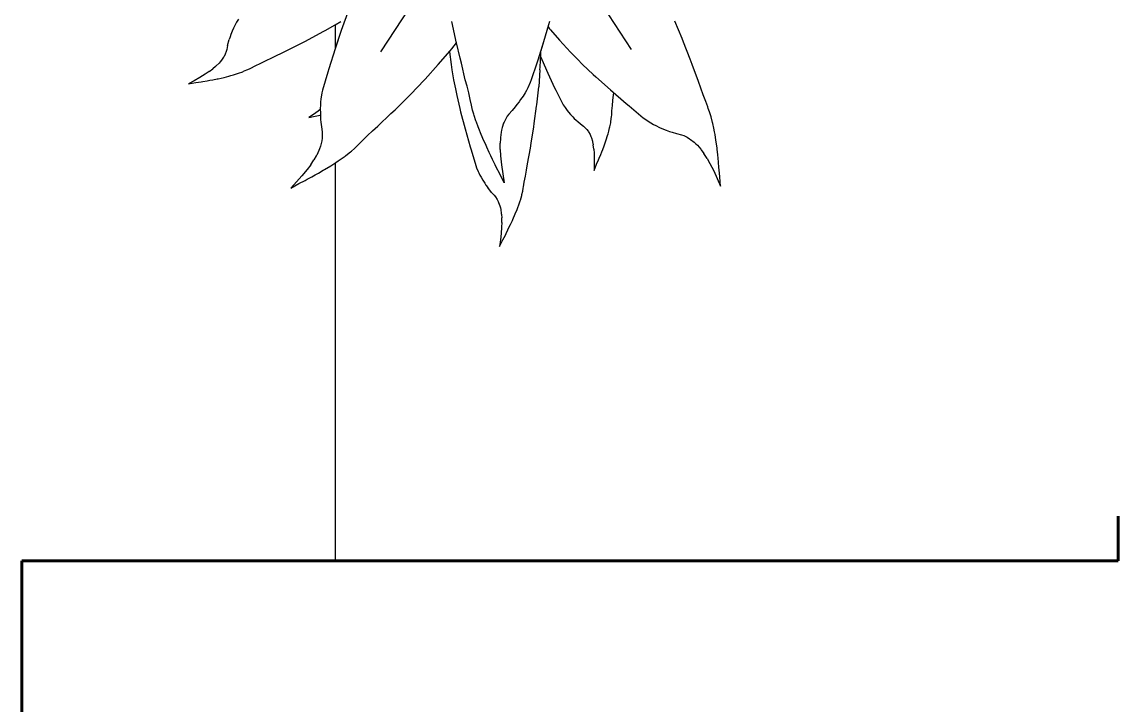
# Model space of a CAD drawing. Header units: metres. Extents: x 244.4 to 340.3, y -4.1 to 64.3.
# Drawn here: x 250.328 to 251.448, y 43.665 to 44.363 of the extents above; entities that cross this region are included whole.
import ezdxf

# ---------------------------------------------------------------- set-up
doc = ezdxf.new("R2010")
doc.units = ezdxf.units.M
doc.layers.add('A-WALL', color=6, linetype='Continuous', lineweight=60)
doc.layers.add('Edges', color=7, linetype='Continuous')

msp = doc.modelspace()

# ---------------------------------------------------------------- linework, layer by layer
at = {"layer": 'A-WALL'}
for p, q in [((251.4477, 43.8123), (251.4477, 43.858)), ((250.3277, 43.5123), (250.3277, 43.8123)), ((250.6477, 43.8123), (250.3277, 43.8123)), ((251.4477, 43.8123), (250.6477, 43.8123))]:
    msp.add_line(p, q, dxfattribs=at)
at = {"layer": 'Edges'}
for p, q in [((250.8801, 44.4423), (250.9502, 44.3352)), ((250.7591, 44.432), (250.694, 44.3329)), ((250.549, 44.3663), (250.547, 44.363)), ((250.6477, 44.3606), (250.6534, 44.3639)), ((250.6602, 44.3723), (250.6552, 44.3583)), ((250.7706, 44.3466), (250.7671, 44.3639)), ((250.8667, 44.3639), (250.8658, 44.3604)), ((251.0023, 44.3464), (250.9947, 44.3643)), ((250.5425, 44.3539), (250.5412, 44.3505)), ((250.5439, 44.3571), (250.5425, 44.3539)), ((250.5449, 44.3592), (250.5439, 44.3571)), ((250.5462, 44.3617), (250.5449, 44.3592)), ((250.547, 44.363), (250.5462, 44.3617)), ((250.6204, 44.3454), (250.636, 44.3539)), ((250.636, 44.3539), (250.6374, 44.3547)), ((250.6374, 44.3547), (250.6477, 44.3606)), ((250.6538, 44.3547), (250.6476, 44.3358)), ((250.6477, 44.3606), (250.6477, 44.3361)), ((250.6538, 44.3547), (250.6477, 44.3361)), ((250.6552, 44.3583), (250.6538, 44.3547)), ((250.8658, 44.3604), (250.8607, 44.3431)), ((250.8652, 44.3584), (250.8668, 44.3564)), ((250.8668, 44.3564), (250.8677, 44.3554)), ((250.8677, 44.3554), (250.8769, 44.3446)), ((250.5378, 44.3393), (250.5395, 44.3453)), ((250.5404, 44.3483), (250.5395, 44.3453)), ((250.5412, 44.3505), (250.5404, 44.3483)), ((250.6023, 44.3361), (250.6173, 44.3438)), ((250.6173, 44.3438), (250.6204, 44.3454)), ((250.7669, 44.336), (250.7717, 44.3421)), ((250.7715, 44.3432), (250.7706, 44.3466)), ((250.7717, 44.3421), (250.7715, 44.3432)), ((250.7753, 44.3262), (250.7717, 44.3421)), ((250.8607, 44.3431), (250.8548, 44.3243)), ((250.8607, 44.3431), (250.8578, 44.334)), ((250.8769, 44.3446), (250.8807, 44.3406)), ((251.0037, 44.3427), (251.0023, 44.3464)), ((251.0106, 44.3252), (251.0037, 44.3427)), ((250.5352, 44.3303), (250.5342, 44.3282)), ((250.5364, 44.3332), (250.5352, 44.3303)), ((250.537, 44.3352), (250.5364, 44.3332)), ((250.5378, 44.3393), (250.537, 44.3352)), ((250.583, 44.3266), (250.5976, 44.3338)), ((250.5976, 44.3338), (250.6023, 44.3361)), ((250.6476, 44.3358), (250.6412, 44.3154)), ((250.7531, 44.3197), (250.7651, 44.3337)), ((250.7644, 44.3329), (250.7651, 44.3337)), ((250.7644, 44.3329), (250.7661, 44.3197)), ((250.7651, 44.3337), (250.7669, 44.336)), ((250.8572, 44.3171), (250.8578, 44.3308)), ((250.8578, 44.3308), (250.8578, 44.334)), ((250.8807, 44.3406), (250.8882, 44.3324)), ((250.8882, 44.3324), (250.8953, 44.3254)), ((250.5262, 44.3184), (250.5256, 44.3179)), ((250.5291, 44.3214), (250.5262, 44.3184)), ((250.5302, 44.3226), (250.5291, 44.3214)), ((250.5316, 44.3243), (250.5302, 44.3226)), ((250.5336, 44.3273), (250.5316, 44.3243)), ((250.5342, 44.3282), (250.5336, 44.3273)), ((250.5616, 44.3162), (250.566, 44.3184)), ((250.566, 44.3184), (250.5717, 44.3212)), ((250.5717, 44.3212), (250.5772, 44.3239)), ((250.5772, 44.3239), (250.583, 44.3266)), ((250.7397, 44.305), (250.7531, 44.3197)), ((250.7661, 44.3197), (250.7671, 44.3145)), ((250.7767, 44.3211), (250.7753, 44.3262)), ((250.7807, 44.3042), (250.7767, 44.3211)), ((250.8537, 44.3211), (250.8481, 44.3041)), ((250.8548, 44.3243), (250.8537, 44.3211)), ((250.8577, 44.328), (250.8577, 44.3279)), ((250.8577, 44.3279), (250.8588, 44.3251)), ((250.8588, 44.3251), (250.865, 44.311)), ((250.8953, 44.3254), (250.9006, 44.32)), ((250.9006, 44.32), (250.9114, 44.3098)), ((251.0125, 44.3198), (251.0106, 44.3252)), ((251.019, 44.3024), (251.0125, 44.3198)), ((250.515, 44.3099), (250.5094, 44.3065)), ((250.519, 44.3126), (250.515, 44.3099)), ((250.519, 44.3126), (250.5228, 44.3155)), ((250.5256, 44.3179), (250.5228, 44.3155)), ((250.5342, 44.3067), (250.539, 44.3079)), ((250.539, 44.3079), (250.5411, 44.3085)), ((250.5411, 44.3085), (250.544, 44.3093)), ((250.544, 44.3093), (250.5478, 44.3106)), ((250.5478, 44.3106), (250.5488, 44.3109)), ((250.5488, 44.3109), (250.5533, 44.3125)), ((250.5533, 44.3125), (250.5542, 44.3129)), ((250.5542, 44.3129), (250.5576, 44.3143)), ((250.5576, 44.3143), (250.5603, 44.3156)), ((250.5603, 44.3156), (250.5616, 44.3162)), ((250.6403, 44.3119), (250.6349, 44.2937)), ((250.6412, 44.3154), (250.6403, 44.3119)), ((250.7671, 44.3145), (250.7688, 44.3043)), ((250.857, 44.3143), (250.8557, 44.297)), ((250.857, 44.3143), (250.8572, 44.3171)), ((250.865, 44.311), (250.872, 44.2961)), ((250.9114, 44.3098), (250.9142, 44.3071)), ((250.5037, 44.3033), (250.498, 44.3002)), ((250.498, 44.3002), (250.5052, 44.3014)), ((250.5094, 44.3065), (250.5037, 44.3033)), ((250.5052, 44.3014), (250.5107, 44.3022)), ((250.5107, 44.3022), (250.5125, 44.3025)), ((250.5125, 44.3025), (250.5168, 44.3031)), ((250.5168, 44.3031), (250.5198, 44.3038)), ((250.5198, 44.3038), (250.5226, 44.3042)), ((250.5226, 44.3042), (250.5271, 44.3051)), ((250.5271, 44.3051), (250.5283, 44.3053)), ((250.5283, 44.3053), (250.5342, 44.3067)), ((250.725, 44.2896), (250.7385, 44.3037)), ((250.7385, 44.3037), (250.7397, 44.305)), ((250.7688, 44.3043), (250.7707, 44.2951)), ((250.7825, 44.2976), (250.7807, 44.3042)), ((250.7842, 44.291), (250.7825, 44.2976)), ((250.8446, 44.2961), (250.8431, 44.2933)), ((250.8471, 44.3014), (250.8446, 44.2961)), ((250.8481, 44.3041), (250.8471, 44.3014)), ((250.8538, 44.2787), (250.8557, 44.297)), ((250.872, 44.2961), (250.8733, 44.2936)), ((250.9142, 44.3071), (250.929, 44.2938)), ((251.0213, 44.2956), (251.019, 44.3024)), ((250.6335, 44.2864), (250.6332, 44.2847)), ((250.6342, 44.2908), (250.6335, 44.2864)), ((250.6349, 44.2937), (250.6342, 44.2908)), ((250.7089, 44.2736), (250.7222, 44.2869)), ((250.7222, 44.2869), (250.725, 44.2896)), ((250.7707, 44.2951), (250.772, 44.2882)), ((250.772, 44.2882), (250.7752, 44.2749)), ((250.7858, 44.2841), (250.7842, 44.291)), ((250.8397, 44.2876), (250.8372, 44.2841)), ((250.8417, 44.291), (250.8397, 44.2876)), ((250.8431, 44.2933), (250.8417, 44.291)), ((250.8733, 44.2936), (250.8796, 44.2807)), ((250.929, 44.2938), (250.9452, 44.2799)), ((250.9315, 44.2832), (250.9321, 44.2887)), ((250.9321, 44.2887), (250.9323, 44.291)), ((251.0237, 44.2889), (251.0213, 44.2956)), ((251.0263, 44.2821), (251.0237, 44.2889)), ((250.6325, 44.2739), (250.6304, 44.2723)), ((250.6327, 44.2787), (250.6325, 44.2746)), ((250.6325, 44.2746), (250.6325, 44.2739)), ((250.6325, 44.2746), (250.6326, 44.2702)), ((250.6329, 44.2814), (250.6327, 44.2787)), ((250.6332, 44.2847), (250.6329, 44.2814)), ((250.7752, 44.2749), (250.7759, 44.2714)), ((250.7869, 44.2784), (250.7858, 44.2841)), ((250.7873, 44.2767), (250.7869, 44.2784)), ((250.7881, 44.2732), (250.7873, 44.2767)), ((250.8317, 44.2767), (250.8286, 44.2728)), ((250.8334, 44.2788), (250.8317, 44.2767)), ((250.8356, 44.2817), (250.8334, 44.2788)), ((250.8372, 44.2841), (250.8356, 44.2817)), ((250.8512, 44.2595), (250.8535, 44.2771)), ((250.8535, 44.2771), (250.8538, 44.2787)), ((250.8796, 44.2807), (250.8807, 44.2786)), ((250.8807, 44.2786), (250.8826, 44.2758)), ((250.8826, 44.2758), (250.8833, 44.2747)), ((250.8833, 44.2747), (250.8848, 44.2727)), ((250.9305, 44.2724), (250.931, 44.2779)), ((250.931, 44.2779), (250.9315, 44.2832)), ((250.9452, 44.2799), (250.9481, 44.2776)), ((250.9481, 44.2776), (250.9626, 44.2654)), ((251.0284, 44.2766), (251.0263, 44.2821)), ((251.029, 44.275), (251.0284, 44.2766)), ((251.0303, 44.2716), (251.029, 44.275)), ((250.6256, 44.2688), (250.6208, 44.2655)), ((250.6208, 44.2655), (250.6274, 44.2671)), ((250.6304, 44.2723), (250.6256, 44.2688)), ((250.6274, 44.2671), (250.6324, 44.2682)), ((250.6324, 44.2682), (250.6326, 44.2683)), ((250.6326, 44.2702), (250.6326, 44.2683)), ((250.6326, 44.2683), (250.6326, 44.2674)), ((250.6326, 44.2674), (250.6328, 44.2636)), ((250.6328, 44.2636), (250.6331, 44.261)), ((250.6913, 44.2568), (250.7046, 44.2696)), ((250.7046, 44.2696), (250.7089, 44.2736)), ((250.7759, 44.2714), (250.7805, 44.254)), ((250.7894, 44.269), (250.7881, 44.2732)), ((250.7897, 44.2678), (250.7894, 44.269)), ((250.7915, 44.2622), (250.7897, 44.2678)), ((250.8216, 44.2636), (250.8204, 44.261)), ((250.8236, 44.267), (250.8216, 44.2636)), ((250.8252, 44.269), (250.8236, 44.267)), ((250.8286, 44.2728), (250.8252, 44.269)), ((250.8848, 44.2727), (250.8861, 44.2711)), ((250.8861, 44.2711), (250.8882, 44.2687)), ((250.8882, 44.2687), (250.8905, 44.2664)), ((250.8905, 44.2664), (250.892, 44.2648)), ((250.892, 44.2648), (250.894, 44.2629)), ((250.894, 44.2629), (250.8956, 44.2616)), ((250.9294, 44.2611), (250.9299, 44.2642)), ((250.9299, 44.2642), (250.9301, 44.2668)), ((250.9301, 44.2668), (250.9303, 44.2681)), ((250.9303, 44.2681), (250.9305, 44.2724)), ((250.9626, 44.2654), (250.965, 44.2636)), ((250.965, 44.2636), (250.9687, 44.2612)), ((251.0315, 44.2675), (251.0303, 44.2716)), ((251.0319, 44.2664), (251.0315, 44.2675)), ((251.0334, 44.2607), (251.0319, 44.2664)), ((250.6331, 44.261), (250.6336, 44.256)), ((250.6336, 44.256), (250.6344, 44.251)), ((250.6808, 44.2471), (250.686, 44.2519)), ((250.686, 44.2519), (250.6913, 44.2568)), ((250.7805, 44.254), (250.7856, 44.2357)), ((250.792, 44.261), (250.7915, 44.2622)), ((250.7937, 44.2562), (250.792, 44.261)), ((250.7951, 44.2527), (250.7937, 44.2562)), ((250.7961, 44.25), (250.7951, 44.2527)), ((250.8178, 44.2527), (250.8174, 44.2506)), ((250.8184, 44.2554), (250.8178, 44.2527)), ((250.8198, 44.2598), (250.8184, 44.2554)), ((250.8204, 44.261), (250.8198, 44.2598)), ((250.8481, 44.2394), (250.8507, 44.256)), ((250.8507, 44.256), (250.8512, 44.2595)), ((250.8956, 44.2616), (250.8985, 44.2592)), ((250.8985, 44.2592), (250.9015, 44.2569)), ((250.9015, 44.2569), (250.9029, 44.2556)), ((250.9029, 44.2556), (250.9049, 44.2535)), ((250.9049, 44.2535), (250.9061, 44.2518)), ((250.9061, 44.2518), (250.9066, 44.251)), ((250.9266, 44.2491), (250.9274, 44.2516)), ((250.9274, 44.2516), (250.9282, 44.2551)), ((250.9282, 44.2551), (250.9284, 44.256)), ((250.9284, 44.256), (250.9293, 44.2602)), ((250.9293, 44.2602), (250.9294, 44.2611)), ((250.9687, 44.2612), (250.9702, 44.2602)), ((250.9702, 44.2602), (250.9731, 44.2586)), ((250.9731, 44.2586), (250.9755, 44.2574)), ((250.9755, 44.2574), (250.9792, 44.2556)), ((250.9792, 44.2556), (250.9832, 44.2539)), ((250.9832, 44.2539), (250.9858, 44.2528)), ((250.9858, 44.2528), (250.9893, 44.2515)), ((250.9893, 44.2515), (250.9919, 44.2507)), ((251.0336, 44.2595), (251.0334, 44.2607)), ((251.0347, 44.2547), (251.0336, 44.2595)), ((251.0353, 44.2511), (251.0347, 44.2547)), ((250.6339, 44.2405), (250.6327, 44.2362)), ((250.6341, 44.2418), (250.6339, 44.2405)), ((250.6345, 44.2446), (250.6341, 44.2418)), ((250.6344, 44.251), (250.6346, 44.2485)), ((250.6346, 44.2485), (250.6345, 44.2446)), ((250.6714, 44.2378), (250.6756, 44.242)), ((250.6756, 44.242), (250.6808, 44.2471)), ((250.7987, 44.2442), (250.7961, 44.25)), ((250.8019, 44.2369), (250.7987, 44.2442)), ((250.8166, 44.2442), (250.8164, 44.2394)), ((250.8167, 44.2453), (250.8166, 44.2442)), ((250.8174, 44.2506), (250.8167, 44.2453)), ((250.9066, 44.251), (250.9082, 44.2482)), ((250.9082, 44.2482), (250.9089, 44.2464)), ((250.9089, 44.2464), (250.9095, 44.245)), ((250.9095, 44.245), (250.9106, 44.2416)), ((250.9106, 44.2416), (250.9107, 44.2408)), ((250.9107, 44.2408), (250.9114, 44.2377)), ((250.9229, 44.2377), (250.9247, 44.2429)), ((250.9247, 44.2429), (250.9261, 44.2471)), ((250.9261, 44.2471), (250.9266, 44.2491)), ((250.9919, 44.2507), (250.9966, 44.2492)), ((250.9966, 44.2492), (251.0015, 44.2479)), ((251.0015, 44.2479), (251.0039, 44.2471)), ((251.0039, 44.2471), (251.0075, 44.2454)), ((251.0075, 44.2454), (251.0098, 44.244)), ((251.0098, 44.244), (251.0109, 44.2433)), ((251.0109, 44.2433), (251.0144, 44.2405)), ((251.0144, 44.2405), (251.0164, 44.2387)), ((251.0359, 44.2484), (251.0353, 44.2511)), ((251.0368, 44.2424), (251.0359, 44.2484)), ((251.0379, 44.2348), (251.0368, 44.2424)), ((250.6311, 44.2318), (250.6289, 44.2272)), ((250.6318, 44.2337), (250.6311, 44.2318)), ((250.6327, 44.2362), (250.6318, 44.2337)), ((250.6588, 44.2269), (250.6634, 44.2306)), ((250.6634, 44.2306), (250.6643, 44.2314)), ((250.6643, 44.2314), (250.6676, 44.2341)), ((250.6676, 44.2341), (250.6702, 44.2366)), ((250.6702, 44.2366), (250.6714, 44.2378)), ((250.7856, 44.2357), (250.7866, 44.2326)), ((250.7866, 44.2326), (250.7914, 44.2166)), ((250.8026, 44.2354), (250.8019, 44.2369)), ((250.8051, 44.2298), (250.8026, 44.2354)), ((250.8069, 44.2264), (250.8051, 44.2298)), ((250.8164, 44.2329), (250.8164, 44.2394)), ((250.8164, 44.2329), (250.8168, 44.2264)), ((250.8444, 44.2182), (250.8472, 44.2343)), ((250.8472, 44.2343), (250.8481, 44.2394)), ((250.912, 44.2334), (250.9114, 44.2377)), ((250.912, 44.2334), (250.9123, 44.2292)), ((250.9123, 44.2292), (250.9125, 44.2233)), ((250.9191, 44.2277), (250.9201, 44.2304)), ((250.9201, 44.2304), (250.9211, 44.2328)), ((250.9211, 44.2328), (250.9225, 44.2367)), ((250.9225, 44.2367), (250.9229, 44.2377)), ((251.0164, 44.2387), (251.0178, 44.2372)), ((251.0178, 44.2372), (251.0212, 44.2334)), ((251.0212, 44.2334), (251.0218, 44.2325)), ((251.0218, 44.2325), (251.0245, 44.2289)), ((251.0278, 44.2238), (251.0245, 44.2289)), ((251.038, 44.2333), (251.0379, 44.2348)), ((251.0388, 44.2276), (251.038, 44.2333)), ((250.6227, 44.2173), (250.6261, 44.2223)), ((250.6284, 44.2263), (250.6261, 44.2223)), ((250.6289, 44.2272), (250.6284, 44.2263)), ((250.6434, 44.2164), (250.6485, 44.2197)), ((250.6477, 44.2191), (250.6485, 44.2197)), ((250.6477, 44.2191), (250.6477, 43.8123)), ((250.6485, 44.2197), (250.6508, 44.2213)), ((250.6508, 44.2213), (250.6538, 44.2233)), ((250.6538, 44.2233), (250.6578, 44.2262)), ((250.6578, 44.2262), (250.6588, 44.2269)), ((250.8086, 44.2226), (250.8069, 44.2264)), ((250.8113, 44.2173), (250.8086, 44.2226)), ((250.8168, 44.2264), (250.8177, 44.2173)), ((250.8432, 44.2119), (250.8444, 44.2182)), ((250.9122, 44.2116), (250.9148, 44.2178)), ((250.9125, 44.2233), (250.9124, 44.2174)), ((250.9148, 44.2178), (250.9169, 44.2225)), ((250.9169, 44.2225), (250.9175, 44.2241)), ((250.9175, 44.2241), (250.9191, 44.2277)), ((251.0278, 44.2238), (251.0307, 44.2186)), ((251.0307, 44.2186), (251.0345, 44.211)), ((251.039, 44.224), (251.0388, 44.2276)), ((251.0395, 44.22), (251.039, 44.224)), ((251.0399, 44.2145), (251.0395, 44.22)), ((250.6191, 44.2125), (250.6137, 44.2061)), ((250.6227, 44.2173), (250.6191, 44.2125)), ((250.624, 44.2051), (250.6274, 44.2071)), ((250.6274, 44.2071), (250.6306, 44.2088)), ((250.6306, 44.2088), (250.6355, 44.2117)), ((250.6355, 44.2117), (250.6369, 44.2125)), ((250.6369, 44.2125), (250.6434, 44.2164)), ((250.7914, 44.2166), (250.7923, 44.2141)), ((250.7923, 44.2141), (250.7938, 44.2105)), ((250.7938, 44.2105), (250.7944, 44.2091)), ((250.7944, 44.2091), (250.7956, 44.2066)), ((250.7956, 44.2066), (250.7968, 44.2046)), ((250.8123, 44.215), (250.8113, 44.2173)), ((250.8159, 44.2081), (250.8123, 44.215)), ((250.8203, 44.1987), (250.8159, 44.2081)), ((250.8177, 44.2173), (250.819, 44.2081)), ((250.819, 44.2081), (250.8203, 44.1987)), ((250.8421, 44.2058), (250.8432, 44.2119)), ((250.9124, 44.2174), (250.9122, 44.2116)), ((251.0345, 44.211), (251.0381, 44.2033)), ((251.0402, 44.2122), (251.0399, 44.2145)), ((251.0407, 44.205), (251.0402, 44.2122)), ((250.6081, 44.1997), (250.6024, 44.1935)), ((250.6024, 44.1935), (250.6107, 44.198)), ((250.6137, 44.2061), (250.6081, 44.1997)), ((250.6107, 44.198), (250.6171, 44.2013)), ((250.6171, 44.2013), (250.6191, 44.2025)), ((250.6191, 44.2025), (250.624, 44.2051)), ((250.7968, 44.2046), (250.7985, 44.2016)), ((250.7985, 44.2016), (250.8005, 44.1985)), ((250.8005, 44.1985), (250.8018, 44.1965)), ((250.8018, 44.1965), (250.8036, 44.194)), ((250.8402, 44.1947), (250.841, 44.1996)), ((250.841, 44.1996), (250.8421, 44.2058)), ((251.0381, 44.2033), (251.0415, 44.1956)), ((251.0415, 44.1956), (251.0407, 44.205)), ((250.8076, 44.1891), (250.8036, 44.194)), ((250.8076, 44.1891), (250.8103, 44.1861)), ((250.8103, 44.1861), (250.8116, 44.1844)), ((250.8116, 44.1844), (250.8133, 44.1817)), ((250.837, 44.1812), (250.8383, 44.1859)), ((250.8383, 44.1859), (250.8385, 44.1869)), ((250.8385, 44.1869), (250.8394, 44.1903)), ((250.8394, 44.1903), (250.8399, 44.1933)), ((250.8399, 44.1933), (250.8402, 44.1947)), ((250.8133, 44.1817), (250.8143, 44.1797)), ((250.8143, 44.1797), (250.8147, 44.1787)), ((250.8147, 44.1787), (250.8159, 44.1753)), ((250.8159, 44.1753), (250.8165, 44.1732)), ((250.8165, 44.1732), (250.8169, 44.1716)), ((250.8336, 44.1716), (250.8343, 44.1737)), ((250.8343, 44.1737), (250.8354, 44.1764)), ((250.8354, 44.1764), (250.8366, 44.1803)), ((250.8366, 44.1803), (250.837, 44.1812)), ((250.8169, 44.1716), (250.8175, 44.1675)), ((250.8175, 44.1675), (250.8176, 44.1666)), ((250.8176, 44.1666), (250.8179, 44.163)), ((250.818, 44.1582), (250.8179, 44.163)), ((250.8294, 44.1615), (250.8317, 44.167)), ((250.8317, 44.167), (250.8336, 44.1716)), ((250.8178, 44.1534), (250.8173, 44.1469)), ((250.818, 44.1582), (250.8178, 44.1534)), ((250.8223, 44.147), (250.8243, 44.1508)), ((250.8243, 44.1508), (250.8256, 44.1537)), ((250.8256, 44.1537), (250.8269, 44.1562)), ((250.8269, 44.1562), (250.8288, 44.1603)), ((250.8288, 44.1603), (250.8294, 44.1615)), ((250.8165, 44.1404), (250.8156, 44.1339)), ((250.8156, 44.1339), (250.8189, 44.1404)), ((250.8173, 44.1469), (250.8165, 44.1404)), ((250.8189, 44.1404), (250.8216, 44.1454)), ((250.8216, 44.1454), (250.8223, 44.147))]:
    msp.add_line(p, q, dxfattribs=at)

doc.saveas('drawing.dxf')
